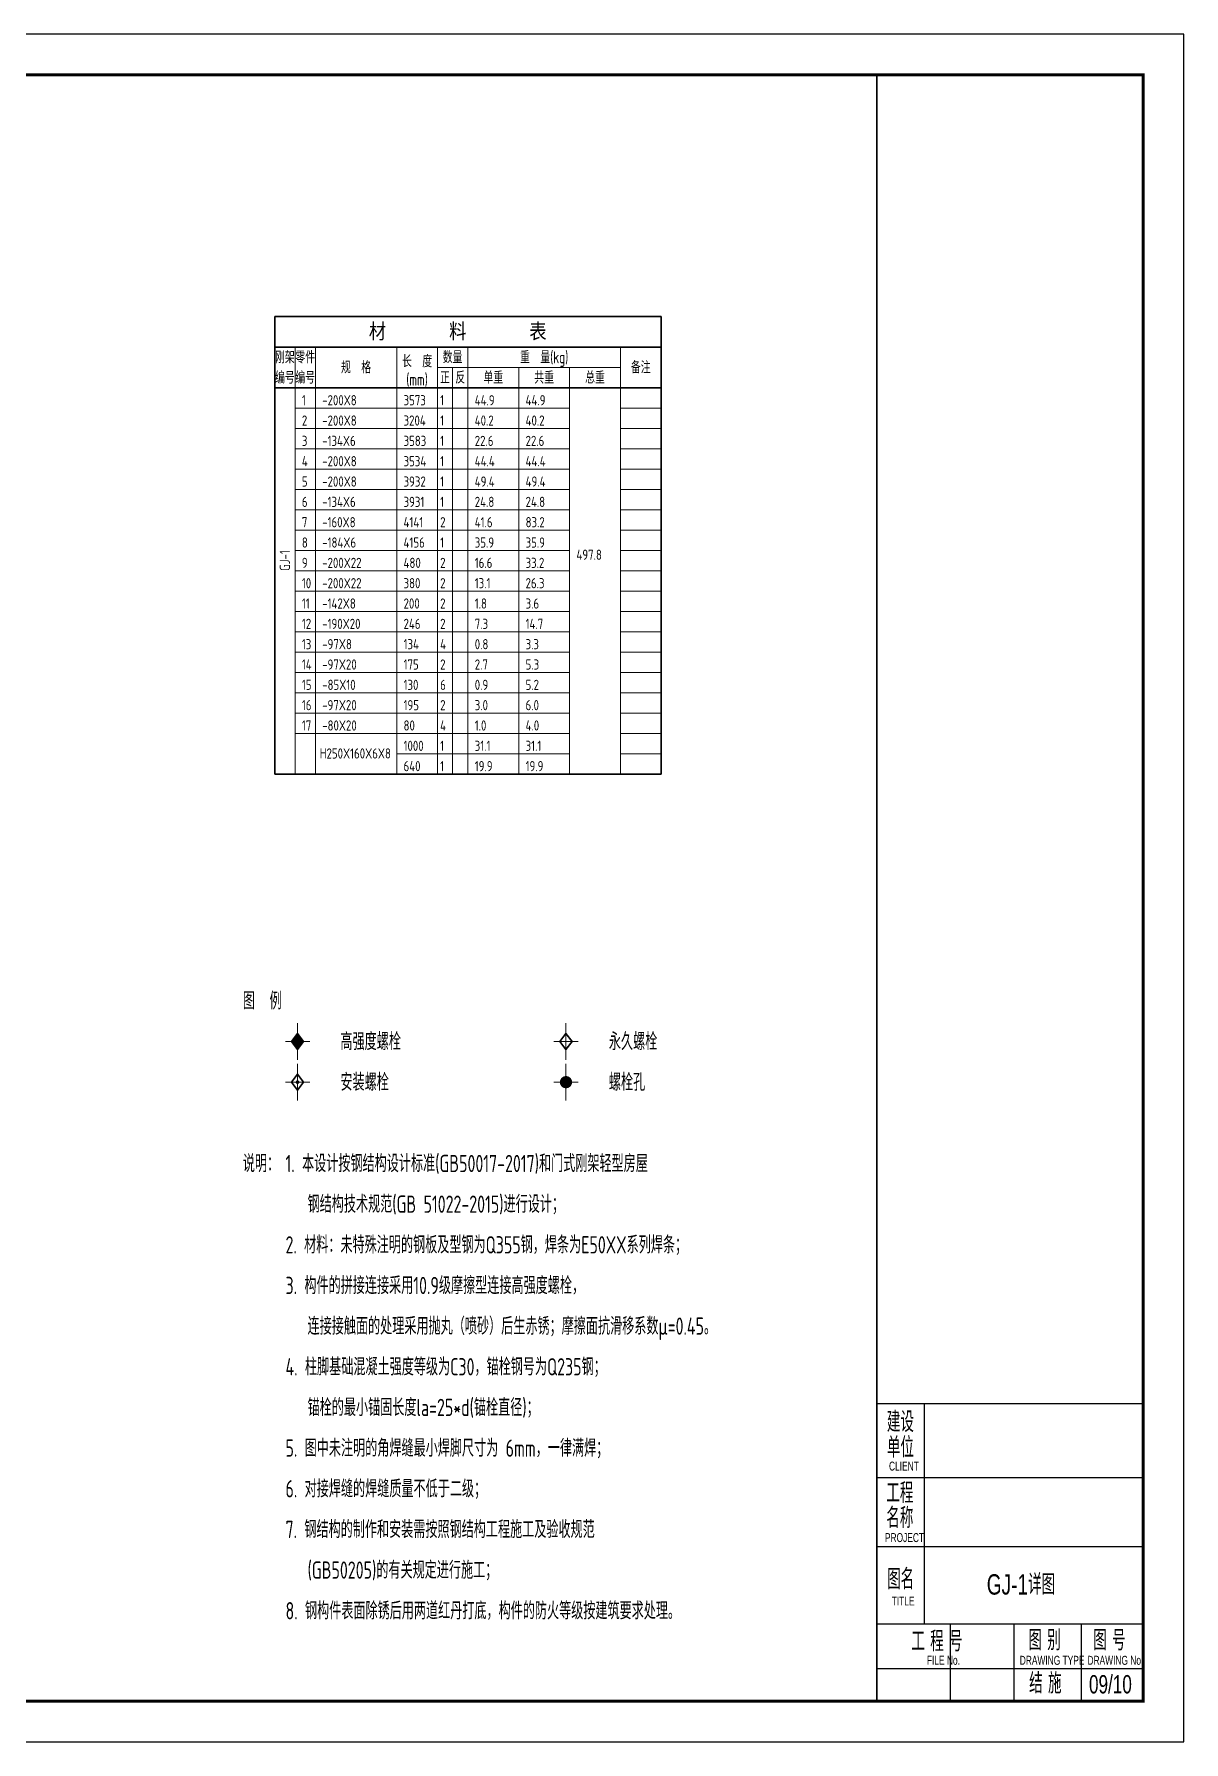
# Model space of a CAD drawing. Extents: x -544850 to 241437, y -10347 to 32059.
# Drawn here: x 130659 to 158925, y -10347 to 31653 of the extents above; entities that cross this region are included whole.
import ezdxf
from ezdxf.enums import TextEntityAlignment as Align

# ---------------------------------------------------------------- set-up
doc = ezdxf.new("R2010")
doc.units = 0
doc.header["$LTSCALE"] = 1000
doc.layers.get('0').update_dxf_attribs({"linetype": 'CONTINUOUS'})
for name, color, linetype, lineweight in [('10', 7, 'CONTINUOUS', 35), ('13', 9, 'CONTINUOUS', 35), ('130', 9, 'CONTINUOUS', 18)]:
    doc.layers.add(name, color=color, linetype=linetype, lineweight=lineweight)
for name, color, linetype in [('PUB_TEXT', 7, 'CONTINUOUS'), ('图框(修改)', 2, 'CONTINUOUS'), ('图框(锁住)', 7, 'CONTINUOUS')]:
    doc.layers.add(name, color=color, linetype=linetype)
doc.layers.add('出图隐藏', color=7, linetype='CONTINUOUS', plot=False)
doc.styles.add('PkpmHz', font='Pkpmeng', dxfattribs={"width": 0.7, "bigfont": 'hztxt'})
doc.styles.add('天和', font='天和字符.shx', dxfattribs={"width": 0.7, "bigfont": '天和汉字.shx'})
doc.styles.add('天和黑体', font='天和字符.shx', dxfattribs={"width": 0.7, "bigfont": '天和黑体.shx'})

# ---------------------------------------------------------------- blocks, each defined once
blk = doc.blocks.new('FDTERTER')
at = {"layer": '出图隐藏', "linetype": 'Continuous'}
blk.add_line((53642, 2888), (53642, 988), dxfattribs=at)
at = {"layer": '图框(锁住)', "color": 3, "linetype": 'Continuous'}
for p, q in [((59385, 41988), (-15, 41988)), ((59385, -12), (59385, 41988)), ((53001, 8311), (53001, 2888)), ((51836, 6488), (58385, 6488)), ((51836, 4788), (58385, 4788)), ((55203, 2888), (55203, 988)), ((56864, 2888), (56864, 988)), ((51836, 1788), (58385, 1788)), ((51836, 988), (58385, 988)), ((-15, -12), (59385, -12))]:
    blk.add_line(p, q, dxfattribs=at)
at = {"layer": '图框(锁住)', "linetype": 'Continuous'}
for p, q in [((51836, 40988), (51836, 988)), ((51836, 8311), (58385, 8311)), ((51836, 2888), (58385, 2888))]:
    blk.add_line(p, q, dxfattribs=at)
at = {"layer": '图框(锁住)', "linetype": 'Continuous', "const_width": 80}
blk.add_lwpolyline([(58385, 39888), (58385, 40988), (2485, 40988), (2485, 988), (58385, 988)], close=True, dxfattribs=at)
at = {"layer": '图框(锁住)', "linetype": 'Continuous', "const_width": 35}
blk.add_lwpolyline([(51836, 988), (51836, 40988)], dxfattribs=at)
at = {"layer": '图框(修改)', "linetype": 'Continuous', "style": '天和', "width": 0.7}
blk.add_text('结 施', height=500, dxfattribs=at).set_placement((55582, 1179))
at = {"layer": '图框(锁住)', "color": 3, "linetype": 'Continuous', "width": 0.7}
for s, height, style, p in [('建设', 500, '天和', (52084, 7607)), ('单位', 500, '天和', (52084, 6980)), ('CLIENT', 220, '天和黑体', (52136, 6660)), ('工程', 500, '天和', (52070, 5859)), ('名称', 500, '天和', (52070, 5245)), ('PROJECT', 220, '天和黑体', (52036, 4901)), ('图名', 500, '天和', (52090, 3741)), ('TITLE', 220, '天和黑体', (52204, 3341)), ('工 程 号', 500, '天和', (52686, 2211)), ('图 别', 500, '天和', (55563, 2238)), ('图 号', 500, '天和', (57159, 2238)), ('FILE No.', 220, '天和黑体', (53068, 1883)), ('DRAWING TYPE', 220, '天和黑体', (55351, 1883)), ('DRAWING No.', 220, '天和黑体', (57016, 1883))]:
    blk.add_text(s, height=height, dxfattribs=dict(at, style=style)).set_placement(p)

msp = doc.modelspace()

# ---------------------------------------------------------------- hatches: boundary and pattern name
at = {"layer": '10'}
msp.add_hatch(color=1, dxfattribs=at).paths.add_polyline_path([(137134, 7072.1), (136984, 6877.1), (137134, 6682.1), (137284, 6877.1)])

# ---------------------------------------------------------------- linework, layer by layer
at = {"layer": '10', "color": 9, "lineweight": 18, "ltscale": 100}
for p, q in [((137134, 7327.1), (137134, 6427.1)), ((143734, 7327.1), (143734, 6427.1)), ((137434, 6877.1), (136834, 6877.1)), ((144034, 6877.1), (143434, 6877.1)), ((137134, 6327.1), (137134, 5427.1)), ((143734, 6327.1), (143734, 5427.1)), ((137434, 5877.1), (136834, 5877.1)), ((144034, 5877.1), (143434, 5877.1))]:
    msp.add_line(p, q, dxfattribs=at)
at = {"layer": '10', "color": 1, "linetype": 'Continuous'}
msp.add_lwpolyline([(137134, 7072.1), (136984, 6877.1), (137134, 6682.1), (137284, 6877.1)], close=True, dxfattribs=at)
at = {"layer": '10', "color": 1, "ltscale": 100}
for points in [[(143734, 7072.1), (143584, 6877.1), (143734, 6682.1), (143884, 6877.1)], [(137134, 6072.1), (136984, 5877.1), (137134, 5682.1), (137284, 5877.1)]]:
    msp.add_lwpolyline(points, close=True, dxfattribs=at)
for points in [[(137156.5, 5877.1, 45, 45, 1), (137111.5, 5877.1, 45, 45, 1)], [(143809, 5877.1, 150, 150, 1), (143659, 5877.1, 150, 150, 1)]]:
    msp.add_lwpolyline(points, format="xyseb", close=True, dxfattribs=at)
at = {"layer": '13', "ltscale": 100}
for p, q in [((136572.4, 24706.2), (146072.4, 24706.2)), ((136572.4, 24706.2), (136572.4, 23956.2)), ((146072.4, 24706.2), (146072.4, 23956.2)), ((136572.4, 23956.2), (146072.4, 23956.2)), ((136572.4, 23956.2), (136572.4, 23456.2)), ((146072.4, 23956.2), (146072.4, 23456.2)), ((136572.4, 23456.2), (136572.4, 22956.2)), ((146072.4, 23456.2), (146072.4, 22956.2)), ((136572.4, 22956.2), (146072.4, 22956.2)), ((136572.4, 22956.2), (136572.4, 13456.2)), ((146072.4, 22956.2), (146072.4, 13456.2)), ((136572.4, 13456.2), (146072.4, 13456.2))]:
    msp.add_line(p, q, dxfattribs=at)
at = {"layer": '13', "lineweight": 18, "ltscale": 100}
for p, q in [((137072.4, 23956.2), (137072.4, 23456.2)), ((137572.4, 23956.2), (137572.4, 23456.2)), ((139572.4, 23956.2), (139572.4, 23456.2)), ((140572.4, 23956.2), (140572.4, 23456.2)), ((141322.4, 23956.2), (141322.4, 23456.2)), ((145072.4, 23956.2), (145072.4, 23456.2)), ((137072.4, 23456.2), (137072.4, 22956.2)), ((137572.4, 23456.2), (137572.4, 22956.2)), ((139572.4, 23456.2), (139572.4, 22956.2)), ((140572.4, 23456.2), (145072.4, 23456.2)), ((140572.4, 23456.2), (140572.4, 22956.2)), ((140947.4, 23456.2), (140947.4, 22956.2)), ((141322.4, 23456.2), (141322.4, 22956.2)), ((142572.4, 23456.2), (142572.4, 22956.2)), ((143822.4, 23456.2), (143822.4, 22956.2)), ((145072.4, 23456.2), (145072.4, 22956.2)), ((136572.4, 22956.2), (146072.4, 22956.2)), ((137072.4, 22956.2), (137072.4, 13456.2)), ((137572.4, 22956.2), (137572.4, 13456.2)), ((139572.4, 22956.2), (139572.4, 13456.2)), ((140572.4, 22956.2), (140572.4, 13456.2)), ((140947.4, 22956.2), (140947.4, 13456.2)), ((141322.4, 22956.2), (141322.4, 13456.2)), ((142572.4, 22956.2), (142572.4, 13456.2)), ((143822.4, 22956.2), (143822.4, 13456.2)), ((145072.4, 22956.2), (145072.4, 13456.2)), ((137072.4, 22456.2), (143822.4, 22456.2)), ((145072.4, 22456.2), (146072.4, 22456.2)), ((137072.4, 21956.2), (143822.4, 21956.2)), ((145072.4, 21956.2), (146072.4, 21956.2)), ((137072.4, 21456.2), (143822.4, 21456.2)), ((145072.4, 21456.2), (146072.4, 21456.2)), ((137072.4, 20956.2), (143822.4, 20956.2)), ((145072.4, 20956.2), (146072.4, 20956.2)), ((137072.4, 20456.2), (143822.4, 20456.2)), ((145072.4, 20456.2), (146072.4, 20456.2)), ((137072.4, 19956.2), (143822.4, 19956.2)), ((145072.4, 19956.2), (146072.4, 19956.2)), ((137072.4, 19456.2), (143822.4, 19456.2)), ((145072.4, 19456.2), (146072.4, 19456.2)), ((137072.4, 18956.2), (143822.4, 18956.2)), ((145072.4, 18956.2), (146072.4, 18956.2)), ((137072.4, 18456.2), (143822.4, 18456.2)), ((145072.4, 18456.2), (146072.4, 18456.2)), ((137072.4, 17956.2), (143822.4, 17956.2)), ((145072.4, 17956.2), (146072.4, 17956.2)), ((137072.4, 17456.2), (143822.4, 17456.2)), ((145072.4, 17456.2), (146072.4, 17456.2)), ((137072.4, 16956.2), (143822.4, 16956.2)), ((145072.4, 16956.2), (146072.4, 16956.2)), ((137072.4, 16456.2), (143822.4, 16456.2)), ((145072.4, 16456.2), (146072.4, 16456.2)), ((137072.4, 15956.2), (143822.4, 15956.2)), ((145072.4, 15956.2), (146072.4, 15956.2)), ((137072.4, 15456.2), (143822.4, 15456.2)), ((145072.4, 15456.2), (146072.4, 15456.2)), ((137072.4, 14956.2), (143822.4, 14956.2)), ((145072.4, 14956.2), (146072.4, 14956.2)), ((137072.4, 14456.2), (143822.4, 14456.2)), ((145072.4, 14456.2), (146072.4, 14456.2)), ((139572.4, 13956.2), (143822.4, 13956.2)), ((145072.4, 13956.2), (146072.4, 13956.2))]:
    msp.add_line(p, q, dxfattribs=at)

# ---------------------------------------------------------------- block references
at = {"linetype": 'Continuous'}
msp.add_blockref('FDTERTER', (99540, -10334.8), dxfattribs=at)

# ---------------------------------------------------------------- texts
at = {"layer": '13', "lineweight": 25, "style": 'PkpmHz'}
msp.add_text('材      料      表', height=425, dxfattribs=at).set_placement((141072.4, 24331.2), align=Align.MIDDLE_CENTER)
at = {"layer": '13', "lineweight": 25, "style": 'PkpmHz', "width": 0.71}
for s, p in [('刚架', (136822.4, 23706.2)), ('零件', (137322.4, 23706.2)), ('规  格', (138572.4, 23456.2)), ('长  度', (140072.4, 23606.2)), ('数量', (140947.4, 23706.2)), ('重  量(kg)', (143197.4, 23706.2)), ('备注', (145572.4, 23456.2)), ('编号', (136822.4, 23206.2)), ('编号', (137322.4, 23206.2)), ('(mm)', (140072.4, 23156.2)), ('正', (140759.9, 23206.2)), ('反', (141134.9, 23206.2)), ('单重', (141947.4, 23206.2)), ('共重', (143197.4, 23206.2)), ('总重', (144447.4, 23206.2))]:
    msp.add_text(s, height=297.5, dxfattribs=at).set_placement(p, align=Align.MIDDLE_CENTER)
at = {"layer": '13', "lineweight": 25, "style": 'PkpmHz', "width": 0.81}
for s, p in [('1', (137240.8, 22524.5)), ('-200X8', (137740.8, 22524.5)), ('3573', (139740.8, 22524.5)), ('1', (140640.8, 22524.5)), ('44.9', (141490.8, 22524.5)), ('44.9', (142740.8, 22524.5)), ('2', (137240.8, 22024.5)), ('-200X8', (137740.8, 22024.5)), ('3204', (139740.8, 22024.5)), ('1', (140640.8, 22024.5)), ('40.2', (141490.8, 22024.5)), ('40.2', (142740.8, 22024.5)), ('3', (137240.8, 21524.5)), ('-134X6', (137740.8, 21524.5)), ('3583', (139740.8, 21524.5)), ('1', (140640.8, 21524.5)), ('22.6', (141490.8, 21524.5)), ('22.6', (142740.8, 21524.5)), ('4', (137240.8, 21024.5)), ('-200X8', (137740.8, 21024.5)), ('3534', (139740.8, 21024.5)), ('1', (140640.8, 21024.5)), ('44.4', (141490.8, 21024.5)), ('44.4', (142740.8, 21024.5)), ('5', (137240.8, 20524.5)), ('-200X8', (137740.8, 20524.5)), ('3932', (139740.8, 20524.5)), ('1', (140640.8, 20524.5)), ('49.4', (141490.8, 20524.5)), ('49.4', (142740.8, 20524.5)), ('6', (137240.8, 20024.5)), ('-134X6', (137740.8, 20024.5)), ('3931', (139740.8, 20024.5)), ('1', (140640.8, 20024.5)), ('24.8', (141490.8, 20024.5)), ('24.8', (142740.8, 20024.5)), ('7', (137240.8, 19524.5)), ('-160X8', (137740.8, 19524.5)), ('4141', (139740.8, 19524.5)), ('2', (140640.8, 19524.5)), ('41.6', (141490.8, 19524.5)), ('83.2', (142740.8, 19524.5)), ('8', (137240.8, 19024.5)), ('-184X6', (137740.8, 19024.5)), ('4156', (139740.8, 19024.5)), ('1', (140640.8, 19024.5)), ('35.9', (141490.8, 19024.5)), ('35.9', (142740.8, 19024.5)), ('497.8', (143990.8, 18724.5)), ('9', (137240.8, 18524.5)), ('-200X22', (137740.8, 18524.5)), ('480', (139740.8, 18524.5)), ('2', (140640.8, 18524.5)), ('16.6', (141490.8, 18524.5)), ('33.2', (142740.8, 18524.5)), ('10', (137240.8, 18024.5)), ('-200X22', (137740.8, 18024.5)), ('380', (139740.8, 18024.5)), ('2', (140640.8, 18024.5)), ('13.1', (141490.8, 18024.5)), ('26.3', (142740.8, 18024.5)), ('11', (137240.8, 17524.5)), ('-142X8', (137740.8, 17524.5)), ('200', (139740.8, 17524.5)), ('2', (140640.8, 17524.5)), ('1.8', (141490.8, 17524.5)), ('3.6', (142740.8, 17524.5)), ('12', (137240.8, 17024.5)), ('-190X20', (137740.8, 17024.5)), ('246', (139740.8, 17024.5)), ('2', (140640.8, 17024.5)), ('7.3', (141490.8, 17024.5)), ('14.7', (142740.8, 17024.5)), ('13', (137240.8, 16524.5)), ('-97X8', (137740.8, 16524.5)), ('134', (139740.8, 16524.5)), ('4', (140640.8, 16524.5)), ('0.8', (141490.8, 16524.5)), ('3.3', (142740.8, 16524.5)), ('14', (137240.8, 16024.5)), ('-97X20', (137740.8, 16024.5)), ('175', (139740.8, 16024.5)), ('2', (140640.8, 16024.5)), ('2.7', (141490.8, 16024.5)), ('5.3', (142740.8, 16024.5)), ('15', (137240.8, 15524.5)), ('-85X10', (137740.8, 15524.5)), ('130', (139740.8, 15524.5)), ('6', (140640.8, 15524.5)), ('0.9', (141490.8, 15524.5)), ('5.2', (142740.8, 15524.5)), ('16', (137240.8, 15024.5)), ('-97X20', (137740.8, 15024.5)), ('195', (139740.8, 15024.5)), ('2', (140640.8, 15024.5)), ('3.0', (141490.8, 15024.5)), ('6.0', (142740.8, 15024.5)), ('17', (137240.8, 14524.5)), ('-80X20', (137740.8, 14524.5)), ('80', (139740.8, 14524.5)), ('4', (140640.8, 14524.5)), ('1.0', (141490.8, 14524.5)), ('4.0', (142740.8, 14524.5)), ('H250X160X6X8', (137680.3, 13836.5)), ('1000', (139740.8, 14024.5)), ('1', (140640.8, 14024.5)), ('31.1', (141490.8, 14024.5)), ('31.1', (142740.8, 14024.5)), ('640', (139740.8, 13524.5)), ('1', (140640.8, 13524.5)), ('19.9', (141490.8, 13524.5)), ('19.9', (142740.8, 13524.5))]:
    msp.add_text(s, height=250, dxfattribs=at).set_placement(p)
msp.add_text('GJ-1', height=250, rotation=90, dxfattribs=at).set_placement((136822.4, 18706.2), align=Align.MIDDLE_CENTER)
at = {"layer": '13', "lineweight": 25, "style": 'PkpmHz', "width": 0.7}
msp.add_text('图  例', height=425, dxfattribs=at).set_placement((135788.8, 7877.1), align=Align.MIDDLE_LEFT)
at = {"layer": '130', "style": 'PkpmHz', "width": 0.7}
for s, p in [('高强度螺栓', (138188.8, 6877.1)), ('永久螺栓', (144788.8, 6877.1)), ('安装螺栓', (138188.8, 5877.1)), ('螺栓孔', (144788.8, 5877.1)), ('说明：', (135788.8, 3877.1)), ('1. 本设计按钢结构设计标准(GB50017-2017)和门式刚架轻型房屋', (136838.8, 3877.1)), ('   钢结构技术规范(GB 51022-2015)进行设计；', (136838.8, 2877.1)), ('2. 材料：未特殊注明的钢板及型钢为Q355钢，焊条为E50XX系列焊条；', (136838.8, 1877.1)), ('3. 构件的拼接连接采用10.9级摩擦型连接高强度螺栓，', (136838.8, 877.1)), ('   连接接触面的处理采用抛丸（喷砂）后生赤锈；摩擦面抗滑移系数μ=0.45。', (136838.8, -122.9)), ('4. 柱脚基础混凝土强度等级为C30，锚栓钢号为Q235钢；', (136838.8, -1122.9)), ('   锚栓的最小锚固长度la=25*d(锚栓直径)；', (136838.8, -2122.9)), ('5. 图中未注明的角焊缝最小焊脚尺寸为 6mm，一律满焊；', (136838.8, -3122.9)), ('6. 对接焊缝的焊缝质量不低于二级；', (136838.8, -4122.9)), ('7. 钢结构的制作和安装需按照钢结构工程施工及验收规范', (136838.8, -5122.9)), ('   (GB50205)的有关规定进行施工；', (136838.8, -6122.9)), ('8. 钢构件表面除锈后用两道红丹打底，构件的防火等级按建筑要求处理。', (136838.8, -7122.9))]:
    msp.add_text(s, height=425, dxfattribs=at).set_placement(p, align=Align.MIDDLE_LEFT)
at = {"layer": 'PUB_TEXT', "style": '天和', "width": 0.7}
msp.add_text('GJ-1详图', height=500, dxfattribs=at).set_placement((154079.3, -6725.4))
at = {"layer": '图框(修改)', "linetype": 'Continuous', "style": '天和', "width": 0.7}
msp.add_text('09/10', height=450, dxfattribs=at).set_placement((156592.7, -9155.6))

doc.saveas('drawing.dxf')
